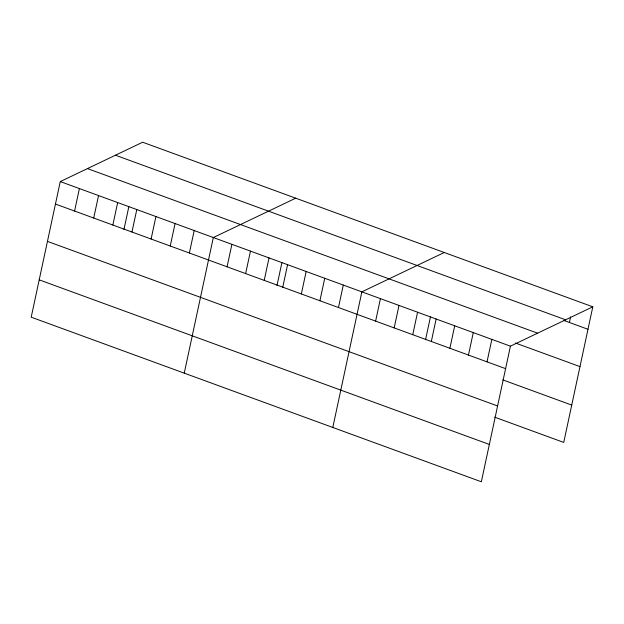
<?xml version="1.0" encoding="UTF-8"?>
<svg xmlns="http://www.w3.org/2000/svg" width="624" height="624" viewBox="0 0 624 624"><rect width="100%" height="100%" fill="white"/><g stroke="black" fill="none" stroke-linecap="round" stroke-linejoin="round"><path stroke-width="0.94" d="M592.8 306.813L142.662 142.225L60.271 181.576L31.2 317.187L481.338 481.775L510.416 346.172L592.8 306.813L563.729 442.424L494.762 417.206M74.584 211.045L79.404 188.573M93.717 218.041L98.537 195.569M112.85 225.038L117.663 202.566M123.95 229.507L128.856 206.606M131.976 232.027L136.796 209.555M151.109 239.023L155.93 216.551M170.243 246.02L175.055 223.548M189.368 253.016L194.189 230.545M184.252 373.144L213.322 237.541L295.706 198.182M227.074 266.799L231.886 244.327M245.638 273.593L250.458 251.121M264.209 280.379L269.022 257.907M276.994 285.464L281.908 262.571M282.773 287.173L287.594 264.693M301.345 293.959L306.158 271.487M319.909 300.745L324.73 278.273M338.481 307.538L343.301 285.067M332.795 427.463L361.865 291.853L444.257 252.502M375.617 321.118L380.437 298.646M394.189 327.904L399.001 305.432M412.753 334.698L417.573 312.226M425.545 339.784L430.451 316.883M431.324 341.484L436.137 319.012M449.888 348.278L454.709 325.806M468.46 355.064L473.273 332.592M487.024 361.85L491.845 339.378M569.416 322.499L570.617 316.883M115.471 155.212L565.609 319.8M564.112 320.557L587.98 329.285M87.461 168.589L537.599 333.185M515.432 343.021L579.977 366.623M60.271 181.576L510.416 346.172M55.45 204.048L505.596 368.644M502.765 379.868L571.732 405.085M47.447 241.387L497.593 405.974M39.203 279.848L489.349 444.444"/></g></svg>
